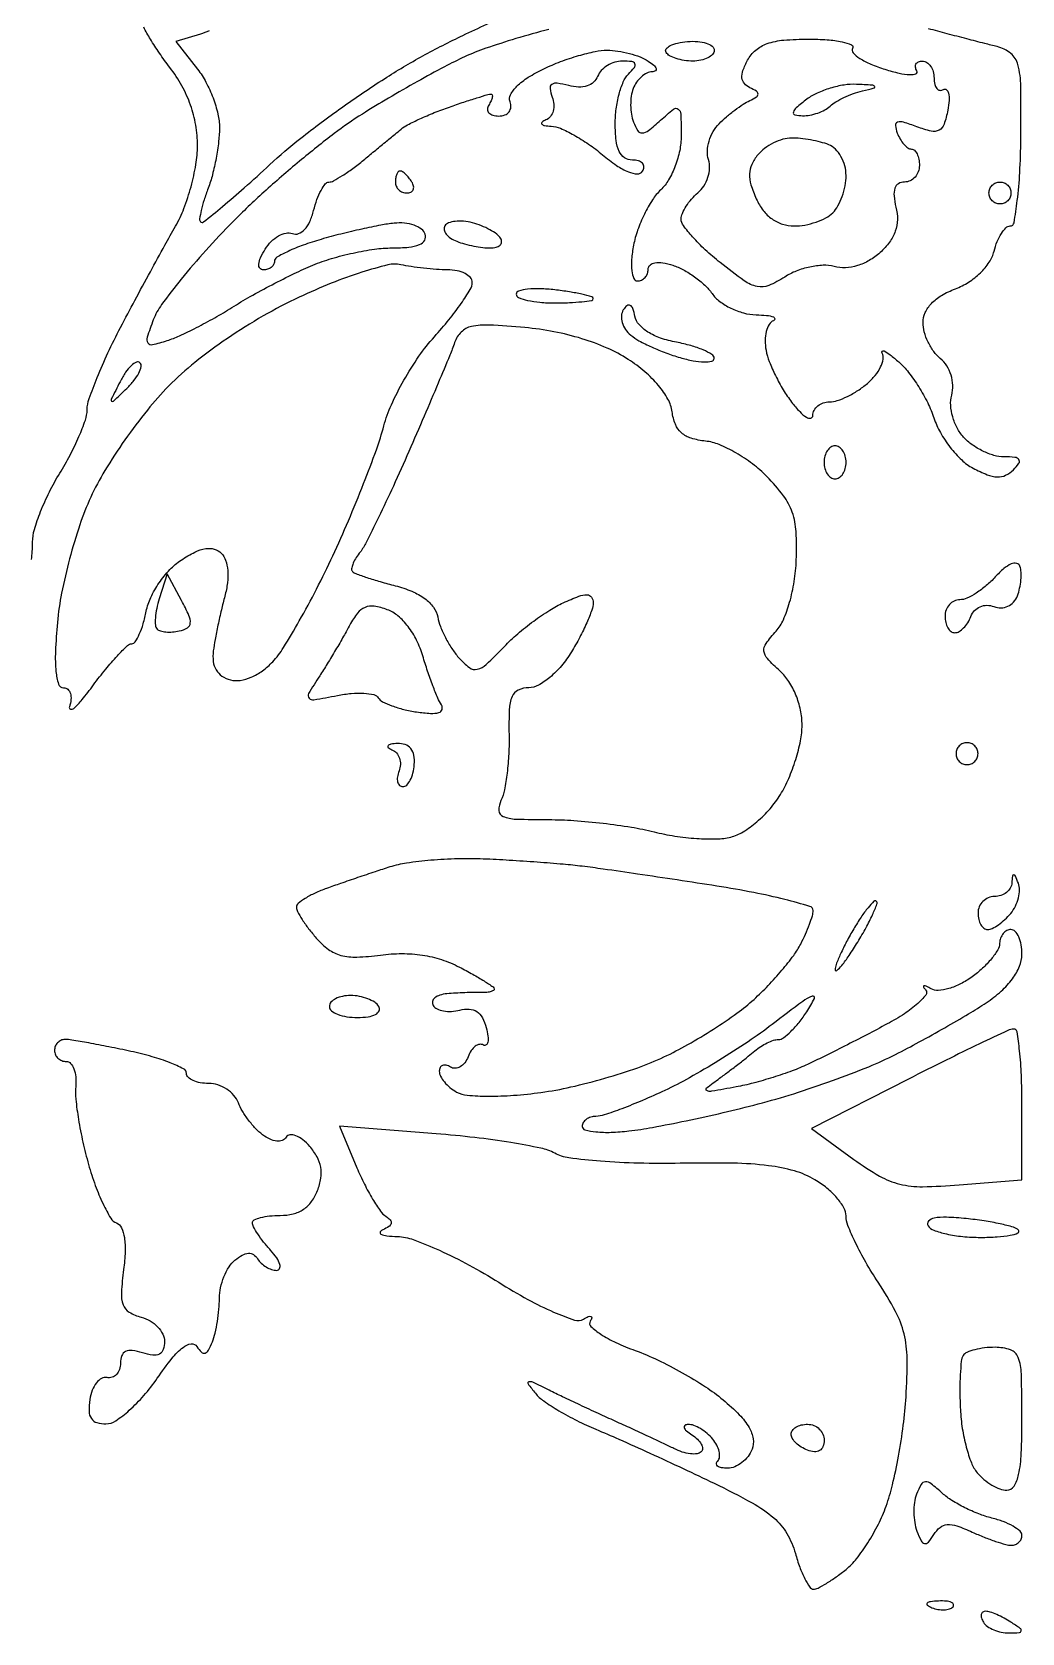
# Model space of a CAD drawing. Extents: x 0 to 102, y 0 to 135.
# Drawn here: x 93.9 to 101.52, y 98.31 to 110.63 of the extents above; entities that cross this region are included whole.
import ezdxf

# ---------------------------------------------------------------- set-up
doc = ezdxf.new("R2010")
doc.units = 0
doc.header["$MEASUREMENT"] = 0

msp = doc.modelspace()

# ---------------------------------------------------------------- linework, layer by layer
for points in [[(95.263904, 110.635533, -0.031389), (95.197495, 110.610678), (95.008489, 110.553169), (95.176345, 110.339776, -0.04545), (95.240622, 110.240736, -0.032015), (95.294892, 110.119482, -0.032457), (95.332092, 109.995698, -0.056822), (95.3442, 109.889498, -0.02911), (95.337949, 109.782226, -0.017062), (95.318653, 109.655007, -0.01703), (95.29057, 109.528651, -0.027647), (95.257233, 109.423874, 0.014278), (95.226014, 109.334127, 0.021221), (95.204324, 109.253815, 0.017287), (95.191959, 109.188384, 0.238789), (95.19924, 109.16616, 0.382784), (95.222142, 109.164917, 0.003418), (95.367207, 109.283127, 0.009275), (95.535736, 109.427728, 0.005593), (95.730357, 109.60503, -0.021442), (95.971254, 109.810907, -0.011606), (96.283805, 110.044144, -0.011542), (96.613585, 110.267245, -0.017844), (96.9093, 110.442912, -0.014124), (97.218323, 110.600701, -0.008763), (97.58925, 110.769168, -0.008788)], [(93.898007, 106.567315, 0.022406), (93.904276, 106.628775, 0.013643), (93.906433, 106.70175, -0.071419), (93.920418, 106.797602, -0.022185), (93.967965, 106.93559, -0.021679), (94.035485, 107.08697, -0.02229), (94.115293, 107.2305, 0.017423), (94.19527, 107.371094, 0.018698), (94.26327, 107.513693, 0.018594), (94.312281, 107.639908, 0.07908), (94.32636, 107.719363, -0.079759), (94.341692, 107.805214, -0.01228), (94.402981, 107.967813, -0.013444), (94.485862, 108.157511, -0.011314), (94.583492, 108.353863, -0.001869), (94.693271, 108.560778, -0.001507), (94.812726, 108.782306, -0.001523), (94.924264, 108.986183, -0.003915), (95.006492, 109.13268, 0.038699), (95.071062, 109.269145, 0.024705), (95.125501, 109.436107, 0.024793), (95.162845, 109.606127, 0.041683), (95.175, 109.751675, 0.041946), (95.161646, 109.910574, 0.042633), (95.121964, 110.064123, 0.041682), (95.055767, 110.211789, 0.036731), (94.9635, 110.35318, -0.011701), (94.8823, 110.464969, -0.015076), (94.813301, 110.571522, -0.012865), (94.761208, 110.662764, -0.114579)], [(97.879138, 110.646444, 0.009726), (97.625011, 110.575544, 0.009854), (97.393858, 110.501184, 0.025445), (97.231263, 110.435898, 0.013773), (97.075436, 110.358645, 0.005575), (96.867195, 110.245169, 0.005512), (96.645723, 110.118034, 0.006975), (96.444, 109.99544, 0.022976), (96.228191, 109.845895, 0.010467), (95.959752, 109.631971, 0.01034), (95.685752, 109.394322, 0.013996), (95.448895, 109.167781, 0.011474), (95.239931, 108.946472, 0.013007), (95.050154, 108.724677, 0.012267), (94.899048, 108.528854, 0.067442), (94.835461, 108.411905, 0.011819), (94.787895, 108.277303, 0.230424), (94.793747, 108.234821, 0.312405), (94.828673, 108.221058, 0.019212), (94.942266, 108.252332, 0.030642), (95.036264, 108.28861, 0.010673), (95.166929, 108.351881, 0.010554), (95.308171, 108.427835, 0.012108), (95.439659, 108.506424, -0.012577), (95.580157, 108.59022, -0.007734), (95.749486, 108.682102, -0.007753), (95.919898, 108.76785, -0.013727), (96.063341, 108.832465, -0.02712), (96.205964, 108.883165, -0.018387), (96.373041, 108.925927, -0.01856), (96.53796, 108.95537, -0.034903), (96.672882, 108.9648, 0.022609), (96.802125, 108.970647, 0.075718), (96.884238, 108.990878, 0.161002), (96.923624, 109.024867, 0.223763), (96.928174, 109.07055, 0.152911), (96.898924, 109.109473, 0.070923), (96.842283, 109.139051, 0.060365), (96.768593, 109.155457, 0.050605), (96.688474, 109.155245, 0.021215), (96.586497, 109.140229, 0.007255), (96.440071, 109.11007, 0.007196), (96.279232, 109.072066, 0.008249), (96.12675, 109.031025, 0.015921), (95.988971, 108.986699, 0.024245), (95.872818, 108.93874, 0.021168), (95.785126, 108.89282, 0.267649), (95.7672, 108.861731, -0.12815), (95.760628, 108.836511, -0.100737), (95.742138, 108.815026, -0.089275), (95.714479, 108.80058, -0.075953), (95.681883, 108.7956, -0.234124), (95.65568, 108.808581, -0.188277), (95.646922, 108.83919, -0.086479), (95.660691, 108.889714, -0.029926), (95.696962, 108.956359, -0.056963), (95.743412, 109.014743, -0.066578), (95.799673, 109.057689, -0.077687), (95.856736, 109.079426, -0.144826), (95.905636, 109.075567, 0.182574), (95.953089, 109.075318, 0.118431), (95.999154, 109.106275, 0.081281), (96.039312, 109.167418, 0.043282), (96.068929, 109.253208, -0.025178), (96.094556, 109.337166, -0.036384), (96.126137, 109.408012, -0.040028), (96.158797, 109.458733, -0.2338), (96.186427, 109.4724, 0.125485), (96.221774, 109.481413, 0.015845), (96.290274, 109.521642, 0.017795), (96.369787, 109.57584, 0.013919), (96.452205, 109.640032, 0.000034), (96.536339, 109.709416, 0.000034), (96.621021, 109.779272, 0.000033), (96.695301, 109.840564, 0.000128), (96.74142, 109.878643, -0.053258), (96.792333, 109.912295, -0.011863), (96.886188, 109.958085, -0.01219), (96.997703, 110.005997, -0.011499), (97.113594, 110.049411, -0.003499), (97.225783, 110.087642, -0.004992), (97.325945, 110.119887, -0.002838), (97.41074, 110.145727, -0.072656), (97.434517, 110.1492, -0.346431), (97.443361, 110.142237, -0.110987), (97.443643, 110.124349, -0.058866), (97.434517, 110.097076, -0.028276), (97.4169, 110.0646, 0.135314), (97.407501, 110.03247, 0.190681), (97.417937, 110.004851, 0.141436), (97.448219, 109.986214, 0.067775), (97.493852, 109.98, 0.089767), (97.540071, 109.988365, 0.136693), (97.572835, 110.012244, 0.148219), (97.586916, 110.048018, 0.112243), (97.580876, 110.090006, -0.220145), (97.584524, 110.144392, -0.07409), (97.633732, 110.209357, -0.053333), (97.720845, 110.278099, -0.029141), (97.840202, 110.343806, -0.021428), (97.969404, 110.398756, -0.018934), (98.108236, 110.44498, -0.019352), (98.236562, 110.477044, -0.053314), (98.32922, 110.486305, -0.036513), (98.410292, 110.479813, -0.026539), (98.498905, 110.461299, -0.027001), (98.581536, 110.434555, -0.051728), (98.6436, 110.403, -0.032534), (98.686378, 110.371231, -0.130526), (98.704818, 110.344701, -0.34781), (98.699057, 110.327413, -0.142532), (98.673801, 110.319695, 0.113081), (98.633203, 110.309821, 0.064793), (98.591203, 110.281504, 0.059584), (98.554232, 110.24012, 0.061005), (98.528406, 110.1915, 0.056927), (98.513401, 110.133383, 0.036113), (98.508731, 110.063527, 0.035994), (98.514177, 109.993312, 0.054316), (98.529808, 109.934048, 0.050245), (98.563476, 109.867242, 0.273069), (98.598172, 109.849598, 0.154032), (98.645358, 109.867811, 0.015386), (98.738653, 109.94716, -0.015074), (98.839399, 110.032955, -0.343184), (98.87504, 110.033457, -0.226603), (98.894677, 109.995556, -0.008088), (98.8974, 109.827208, -0.051009), (98.885896, 109.714734, -0.039491), (98.85151, 109.596403, -0.040529), (98.800842, 109.489544, -0.070121), (98.740381, 109.412246, 0.057456), (98.676402, 109.334571, 0.029424), (98.614103, 109.224591, 0.028795), (98.56255, 109.102312, 0.038322), (98.530996, 108.98595, 0.025512), (98.515986, 108.877225, 0.04886), (98.516995, 108.789223, 0.071783), (98.532205, 108.730253, 0.302514), (98.561115, 108.711, 0.108677), (98.592584, 108.717922, 0.099727), (98.61937, 108.737526, 0.095411), (98.637332, 108.766826, 0.090169), (98.6436, 108.801301, -0.215595), (98.658078, 108.833317, -0.142009), (98.695248, 108.850783, -0.081488), (98.755341, 108.850455, -0.034496), (98.83395, 108.831464, -0.048293), (98.914916, 108.796992, -0.031562), (99.000858, 108.742855, -0.031684), (99.078682, 108.678809, -0.051438), (99.134847, 108.614263, 0.079291), (99.193828, 108.553625, 0.04762), (99.279853, 108.501375, 0.046305), (99.377896, 108.464682, 0.059136), (99.473247, 108.450521, -0.016324), (99.555194, 108.445438, -0.057608), (99.606716, 108.434473, -0.313337), (99.617307, 108.420211, -0.312294), (99.607646, 108.40527, 0.162664), (99.574538, 108.376585, 0.07209), (99.552265, 108.322465, 0.060308), (99.543435, 108.252766, 0.048645), (99.55035, 108.177546, 0.046082), (99.575576, 108.090145, 0.021577), (99.623229, 107.982345, 0.021166), (99.683314, 107.872804, 0.02779), (99.747673, 107.778648, 0.023336), (99.809842, 107.70511, 0.063719), (99.862048, 107.661577, 0.191534), (99.894484, 107.655363, 0.354813), (99.910719, 107.67465, -0.117623), (99.921104, 107.71499, -0.098683), (99.94904, 107.749336, -0.09092), (99.990293, 107.772404, -0.082317), (100.038533, 107.7804, 0.081509), (100.098437, 107.790231, 0.031912), (100.176187, 107.82211, 0.030544), (100.257553, 107.86805, 0.033273), (100.330299, 107.922391, 0.044662), (100.389882, 107.983417, 0.057787), (100.431994, 108.049303, 0.070158), (100.451638, 108.10996, 0.176313), (100.443624, 108.155041, -0.325104), (100.445181, 108.170009, -0.343735), (100.459579, 108.172574, -0.046059), (100.505241, 108.142793, -0.012445), (100.571673, 108.08742, -0.047342), (100.64737, 108.007206, -0.025323), (100.725636, 107.895508, -0.02498), (100.794601, 107.772389, -0.035485), (100.842253, 107.656368, 0.049264), (100.892213, 107.543656, 0.036771), (100.967805, 107.430556, 0.037579), (101.05588, 107.333673, 0.066715), (101.143248, 107.270687, 0.027117), (101.252134, 107.219801, 0.085416), (101.330664, 107.202854, 0.120952), (101.39436, 107.215674, 0.086729), (101.454029, 107.257589, 0.041663), (101.49623, 107.307476, 0.323531), (101.496029, 107.33625, 0.215183), (101.465336, 107.353585, 0.02256), (101.380832, 107.3574, -0.071677), (101.304608, 107.368383, -0.041957), (101.218458, 107.401806, -0.041019), (101.136116, 107.450711, -0.054378), (101.071017, 107.50857, -0.062816), (101.021236, 107.579782, -0.051987), (100.986818, 107.665765, -0.053491), (100.971675, 107.753993, -0.07989), (100.979187, 107.83173, 0.073483), (100.987536, 107.907968, 0.066105), (100.974115, 107.986322, 0.066709), (100.940911, 108.057797, 0.077647), (100.891382, 108.113919, -0.063389), (100.840555, 108.168317, -0.044279), (100.797605, 108.240565, -0.044533), (100.768334, 108.318601, -0.067564), (100.7586, 108.390308, -0.107814), (100.775308, 108.466891, -0.083597), (100.823367, 108.537684, -0.068817), (100.901683, 108.599752, -0.042984), (101.007411, 108.650413, 0.051733), (101.109506, 108.701543, 0.050656), (101.199719, 108.772853, 0.053989), (101.268105, 108.85524, 0.08496), (101.305123, 108.939164, -0.034072), (101.329348, 109.013757, -0.046132), (101.3617, 109.076767, -0.054451), (101.396831, 109.120628, -0.199244), (101.429056, 109.134, 0.365616), (101.459125, 109.15938, 0.01154), (101.484145, 109.329959, 0.017413), (101.503091, 109.545329, 0.010554), (101.511229, 109.801093, 0.005733), (101.510918, 110.20929, 0.059605), (101.488982, 110.375398, 0.16026), (101.433575, 110.462186, 0.111989), (101.328835, 110.514307, -0.00298), (101.233099, 110.538209, -0.00104), (101.095571, 110.573721, -0.001032), (100.944355, 110.613436, -0.001205), (100.8009, 110.6518, 0.031897)]]:
    msp.add_lwpolyline(points, format="xyb")
for points in [[(98.945799, 110.553305, -0.038713), (99.024469, 110.553713, -0.060468), (99.090863, 110.540738, -0.082842), (99.135861, 110.517364, -0.235833), (99.1512, 110.486652, -0.188167), (99.138739, 110.454712, -0.089151), (99.102964, 110.427573, -0.068969), (99.049833, 110.409169, -0.04897), (98.986993, 110.403, -0.037299), (98.921117, 110.407921, -0.041187), (98.858921, 110.422579, -0.045207), (98.808785, 110.444021, -0.131433), (98.781592, 110.469653, -0.307643), (98.782749, 110.496334, -0.115355), (98.812835, 110.52172, -0.06477), (98.869927, 110.542031, -0.032479)], [(99.878269, 110.5722, -0.017614), (100.022029, 110.567134, -0.034343), (100.135604, 110.551232, -0.049059), (100.208159, 110.528325, -0.45878), (100.21687, 110.500819, 0.338568), (100.220227, 110.46714, 0.060962), (100.271795, 110.423987, 0.044209), (100.356603, 110.379117, 0.02513), (100.465799, 110.3395, 0.018228), (100.575165, 110.310251, 0.042805), (100.658834, 110.298518, 0.09946), (100.703999, 110.30509, 0.477394), (100.711429, 110.326281, -0.093859), (100.700196, 110.355553, -0.172147), (100.70426, 110.380464, -0.173505), (100.723069, 110.397112, -0.095526), (100.753607, 110.403, -0.145596), (100.787773, 110.392836, -0.099271), (100.816882, 110.364256, -0.083321), (100.836501, 110.321526, -0.06614), (100.8432, 110.271107, 0.054979), (100.84842, 110.223773, 0.118885), (100.864461, 110.191098, 0.189398), (100.88817, 110.17804, 0.172335), (100.915579, 110.183947, -0.322004), (100.939252, 110.1823, -0.169202), (100.95527, 110.155764, -0.070561), (100.958987, 110.100311, -0.028742), (100.949058, 110.025187, -0.035255), (100.920373, 109.917081, -0.188893), (100.881679, 109.871442, -0.183442), (100.821532, 109.863497, -0.032962), (100.711528, 109.897214, 0.015727), (100.608181, 109.932829, 0.152684), (100.562415, 109.93271, 0.357798), (100.546089, 109.907679, 0.064375), (100.560201, 109.849466, 0.04054), (100.582837, 109.802298, 0.048648), (100.611658, 109.76241, 0.055876), (100.642019, 109.734896, 0.157434), (100.668951, 109.7262, -0.196121), (100.692424, 109.716625, -0.086513), (100.712349, 109.688923, -0.066412), (100.725877, 109.647871, -0.046456), (100.7304, 109.5993, -0.088951), (100.721712, 109.550849, -0.09499), (100.696792, 109.509677, -0.099916), (100.659636, 109.482132, -0.110133), (100.615988, 109.4724, 0.139492), (100.569611, 109.459205, 0.174209), (100.54194, 109.424381, 0.107123), (100.535169, 109.364752, 0.0364), (100.55028, 109.278349, -0.066236), (100.561192, 109.18273, -0.079904), (100.545193, 109.093863, -0.074781), (100.500828, 109.010057, -0.04981), (100.427774, 108.929354, -0.051718), (100.344304, 108.868211, -0.058797), (100.25348, 108.828583, -0.062687), (100.161313, 108.812881, -0.074969), (100.073815, 108.822201, 0.07487), (99.989552, 108.831193, 0.041824), (99.887021, 108.818128, 0.040605), (99.783224, 108.786983, 0.051888), (99.694547, 108.741227, -0.04532), (99.571492, 108.675676, -0.155846), (99.482472, 108.667671, -0.100581), (99.383044, 108.712075, -0.01324), (99.197716, 108.852081, -0.017988), (99.082713, 108.950816, -0.023642), (98.985621, 109.049333, -0.022244), (98.914229, 109.136478, -0.161855), (98.897402, 109.187091, -0.101228), (98.90643, 109.23123, -0.040893), (98.935239, 109.285864, -0.038315), (98.976923, 109.341433, -0.039494), (99.02621, 109.389385, 0.078297), (99.071939, 109.441334, 0.063997), (99.103352, 109.508461, 0.065226), (99.11633, 109.579937, 0.089406), (99.107938, 109.64463, -0.089892), (99.099411, 109.710871, -0.058617), (99.112364, 109.787072, -0.056673), (99.143568, 109.861148, -0.068476), (99.189118, 109.921232, -0.019148), (99.246083, 109.973993, -0.015332), (99.31121, 110.026461, -0.015601), (99.374526, 110.071309, -0.03752), (99.424639, 110.099346, 0.029705), (99.476105, 110.127094, 0.253968), (99.488662, 110.149052, 0.263267), (99.476904, 110.17095, 0.031473), (99.426826, 110.198325, -0.103429), (99.383619, 110.230727, -0.160225), (99.36547, 110.27324, -0.109783), (99.37315, 110.33065, -0.034948), (99.408652, 110.409825, -0.094924), (99.471501, 110.487437, -0.092246), (99.559181, 110.537274, -0.062505), (99.686892, 110.564234, -0.020803)], [(98.446365, 110.403, 0.073586), (98.386998, 110.394215, 0.06422), (98.329666, 110.368469, 0.066865), (98.282953, 110.330394, 0.097049), (98.254781, 110.285449, -0.120481), (98.223664, 110.240566, -0.104548), (98.173768, 110.212233, -0.08616), (98.108084, 110.203231, -0.055076), (98.031667, 110.214448, 0.026558), (97.943304, 110.232606, 0.192605), (97.901915, 110.222872, 0.28569), (97.888233, 110.190756, 0.053192), (97.905478, 110.125964, -0.073529), (97.917685, 110.071278, -0.086497), (97.912406, 110.018528, -0.098381), (97.890835, 109.975899, -0.130702), (97.856297, 109.949845, 0.062396), (97.826812, 109.933313, 0.434389), (97.825111, 109.918661, 0.182006), (97.846096, 109.907013, 0.024878), (97.896859, 109.902079, -0.090507), (97.968066, 109.885581, -0.025039), (98.071433, 109.834592, -0.024422), (98.18475, 109.763995, -0.023382), (98.292367, 109.681716, 0.024639), (98.399734, 109.600055, 0.052467), (98.491367, 109.550455, 0.081918), (98.560459, 109.534435, 0.277182), (98.59995, 109.554816, 0.134356), (98.60966, 109.587779, 0.190541), (98.599087, 109.616107, 0.1421), (98.568237, 109.635221, 0.068203), (98.521693, 109.6416, -0.147577), (98.462505, 109.659458, -0.136684), (98.420942, 109.707519, -0.082749), (98.396954, 109.792141, -0.027784), (98.3898, 109.92078, -0.03271), (98.397287, 110.035105, -0.032464), (98.419621, 110.147772, -0.034257), (98.45225, 110.243315, -0.097261), (98.49132, 110.30148, 0.029275), (98.537593, 110.353513, 0.278158), (98.541174, 110.38185, 0.267019), (98.517663, 110.399067, 0.027558)], [(100.24602, 110.223986, 0.050612), (100.151125, 110.218682, 0.033746), (100.044891, 110.194431, 0.033931), (99.943957, 110.156469, 0.055051), (99.86532, 110.109591, 0.012202), (99.781942, 110.043267, 0.156088), (99.760839, 110.00996, 0.425564), (99.773242, 109.989713, 0.04903), (99.83223, 109.982691, 0.051061), (99.888332, 109.987274, 0.037955), (99.948449, 110.003229, 0.038754), (100.003435, 110.027309, 0.067545), (100.04373, 110.056388, -0.05674), (100.086372, 110.08858, -0.02366), (100.150194, 110.122293, -0.023041), (100.222626, 110.152286, -0.027624), (100.2933, 110.173475, 0.007264), (100.383013, 110.196437, 0.565302), (100.386316, 110.208072, 0.191954), (100.365861, 110.21768, 0.003635)], [(99.74684, 109.8108, 0.071264), (99.680811, 109.801341, 0.044602), (99.607997, 109.772787, 0.043921), (99.539813, 109.730922, 0.059981), (99.487521, 109.681395, 0.064112), (99.440836, 109.6077, 0.100504), (99.423335, 109.535016, 0.083206), (99.434248, 109.451587, 0.032867), (99.475348, 109.342995, 0.056165), (99.528804, 109.253764, 0.074391), (99.59667, 109.187912, 0.079502), (99.676978, 109.147807, 0.07627), (99.766966, 109.134, 0.045169), (99.849609, 109.141481, 0.036986), (99.935491, 109.163821, 0.038373), (100.011879, 109.196582, 0.076034), (100.06488, 109.23552, 0.072804), (100.103804, 109.287794, 0.038708), (100.136579, 109.361718, 0.037525), (100.158925, 109.444086, 0.047513), (100.1664, 109.522569, 0.0665), (100.156412, 109.597334, 0.062235), (100.127091, 109.668683, 0.06655), (100.083761, 109.726021, 0.106487), (100.032581, 109.759449, 0.029948), (99.970361, 109.779142, 0.017211), (99.893444, 109.795716, 0.017153), (99.81474, 109.807089, 0.027309)], [(96.735107, 109.557, 0.210953), (96.720841, 109.550701, 0.081139), (96.708759, 109.532149, 0.061769), (96.700536, 109.504789, 0.042167), (96.6978, 109.4724, 0.105053), (96.704658, 109.44012, 0.099167), (96.724118, 109.412651, 0.09642), (96.753193, 109.39424, 0.093332), (96.787393, 109.3878, 0.108972), (96.817421, 109.394423, 0.182303), (96.835309, 109.412651, 0.161196), (96.837941, 109.440074, 0.082592), (96.8247, 109.4724, 0.029505), (96.801943, 109.504783, 0.035638), (96.776814, 109.532149, 0.038439), (96.752935, 109.551455, 0.151918)], [(101.3508, 109.4724, -0.099038), (101.383087, 109.465941, -0.097945), (101.410549, 109.447549, -0.097945), (101.428941, 109.420087, -0.099038), (101.4354, 109.3878, -0.099038), (101.428941, 109.355513, -0.097945), (101.410549, 109.328051, -0.097945), (101.383087, 109.309659, -0.099038), (101.3508, 109.3032, -0.099038), (101.318513, 109.309659, -0.097945), (101.291051, 109.328051, -0.097945), (101.272659, 109.355513, -0.099038), (101.2662, 109.3878, -0.099038), (101.272659, 109.420087, -0.097945), (101.291051, 109.447549, -0.097945), (101.318513, 109.465941, -0.099038)], [(97.291403, 109.158146, 0.040566), (97.22309, 109.170203, 0.05068), (97.158726, 109.169709, 0.059407), (97.107238, 109.157783, 0.169324), (97.07907, 109.134923, 0.189456), (97.073667, 109.10508, 0.115496), (97.088646, 109.072014, 0.083859), (97.122558, 109.040539, 0.053655), (97.170505, 109.015965, 0.025687), (97.230661, 108.99636, 0.017036), (97.301383, 108.97983, 0.017165), (97.371352, 108.968451, 0.031734), (97.428812, 108.9648, 0.060454), (97.473352, 108.970205, 0.129167), (97.50357, 108.986652, 0.191489), (97.514937, 109.010983, 0.154264), (97.507811, 109.039188, 0.096484), (97.478548, 109.070857, 0.032479), (97.425277, 109.104817, 0.030904), (97.360017, 109.135606, 0.030823)], [(96.7401, 108.83564, 0.116279), (96.640129, 108.834429, 0.016382), (96.440446, 108.777788, 0.017955), (96.204824, 108.693096, 0.014401), (95.957603, 108.585715, 0.021088), (95.680646, 108.441268, 0.018737), (95.405404, 108.26856, 0.019322), (95.155163, 108.083608, 0.029359), (94.954395, 107.902548, 0.025323), (94.789706, 107.717644, 0.01627), (94.617093, 107.487954, 0.016353), (94.462429, 107.251486, 0.029305), (94.35367, 107.04656, 0.026424), (94.269563, 106.833825, 0.015873), (94.191394, 106.573697, 0.015876), (94.129925, 106.309297, 0.026568), (94.097278, 106.083441, 0.011647), (94.08218, 105.858897, 0.034834), (94.086148, 105.705124, 0.055222), (94.10616, 105.609248, 0.324383), (94.145395, 105.5808, -0.182699), (94.177057, 105.568831, -0.140696), (94.197102, 105.537449, -0.097564), (94.201629, 105.489606, -0.055984), (94.189391, 105.43275, 0.42914), (94.19853, 105.415485, 0.25881), (94.223341, 105.421382, 0.037336), (94.287226, 105.489094, 0.011002), (94.374758, 105.60195, -0.011477), (94.469214, 105.723497, -0.016617), (94.558548, 105.826008, -0.012262), (94.636158, 105.905316, -0.195355), (94.670337, 105.9192, 0.259681), (94.696804, 105.93394, 0.034579), (94.727759, 105.992626, 0.032864), (94.757292, 106.073393, 0.021867), (94.780842, 106.169161, -0.061073), (94.815962, 106.275357, -0.039529), (94.8804, 106.387794, -0.039398), (94.962149, 106.489265, -0.058524), (95.049561, 106.562437, -0.027697), (95.156115, 106.624107, -0.075615), (95.238592, 106.651287, -0.114015), (95.30442, 106.647355, -0.125324), (95.35927, 106.61477, -0.117524), (95.392135, 106.561337, -0.059568), (95.407794, 106.483468, -0.05017), (95.405827, 106.388876, -0.035905), (95.385533, 106.284944, 0.008263), (95.358996, 106.180182, 0.005992), (95.332784, 106.062734, 0.006055), (95.310579, 105.950593, 0.013147), (95.296845, 105.863881, 0.063935), (95.296595, 105.782734, 0.103337), (95.318924, 105.717661, 0.111523), (95.363844, 105.670268, 0.083763), (95.429573, 105.640685, 0.103265), (95.504205, 105.636952, 0.062967), (95.589301, 105.661568, 0.056126), (95.675603, 105.710924, 0.048036), (95.753839, 105.780604, 0.047748), (95.836747, 105.88927, 0.010063), (95.958857, 106.094746, 0.010457), (96.091206, 106.339821, 0.009744), (96.216462, 106.596, 0.008082), (96.336589, 106.865641, 0.007079), (96.453542, 107.151142, 0.007133), (96.551845, 107.412016, 0.021035), (96.60921, 107.594845, -0.041014), (96.667538, 107.757685, -0.022382), (96.763849, 107.946959, -0.022164), (96.879655, 108.131767, -0.032666), (96.998452, 108.281898, 0.013615), (97.110105, 108.412461, 0.017864), (97.204358, 108.537864, 0.015504), (97.2748, 108.6459, 0.137556), (97.29, 108.700104, 0.189921), (97.275594, 108.736662, 0.087779), (97.234085, 108.767887, 0.067909), (97.172497, 108.789274, 0.048174), (97.09965, 108.796755, -0.015554), (97.014467, 108.799923, -0.009863), (96.915513, 108.808654, -0.009905), (96.818596, 108.821083, -0.018014)], [(97.9245, 108.642457, 0.021273), (97.810986, 108.650835, 0.035585), (97.715379, 108.647009, 0.041434), (97.646597, 108.633498, 0.335283), (97.6284, 108.609412, 0.307262), (97.64621, 108.583166, 0.038489), (97.715379, 108.561661, 0.034612), (97.811014, 108.546689, 0.021529), (97.9245, 108.5418, 0.010473), (98.038027, 108.544178, 0.017314), (98.133621, 108.551507, 0.011422), (98.209387, 108.561719, 0.368991), (98.2206, 108.574844, 0.337893), (98.2096, 108.589263, 0.010728), (98.133621, 108.608336, 0.016747), (98.038014, 108.626823, 0.010324)], [(98.541535, 108.43882, 0.033642), (98.525563, 108.498147, 0.186591), (98.504696, 108.522962, 0.312311), (98.480262, 108.520442, 0.075342), (98.452197, 108.487936, 0.126329), (98.438034, 108.443796, 0.086763), (98.444039, 108.391309, 0.077496), (98.468964, 108.338599, 0.070537), (98.509432, 108.294032, 0.048794), (98.572539, 108.2513, 0.01763), (98.669569, 108.20293, 0.01729), (98.780256, 108.157094, 0.019687), (98.889201, 108.121152, 0.02315), (98.989675, 108.097307, 0.04111), (99.074238, 108.088434, 0.055358), (99.133508, 108.093678, 0.357103), (99.1512, 108.11529, 0.263497), (99.134135, 108.145424, 0.034362), (99.065886, 108.180224, 0.032713), (98.972046, 108.213148, 0.02165), (98.86077, 108.239055, -0.036652), (98.739011, 108.271278, -0.056851), (98.641032, 108.318073, -0.070834), (98.573196, 108.375278, -0.134058)], [(97.694004, 108.351795, 0.009784), (97.419575, 108.371274, 0.065642), (97.283645, 108.360403, 0.143583), (97.205181, 108.317933, 0.114596), (97.153755, 108.236138, -0.014499), (97.116906, 108.138849, -0.001699), (97.027712, 107.924584, -0.002036), (96.919726, 107.670539, -0.001665), (96.802226, 107.3997, -0.004358), (96.682519, 107.132629, -0.005653), (96.567901, 106.890045, -0.004316), (96.468011, 106.689105, -0.049932), (96.420607, 106.615106, 0.031843), (96.390355, 106.571438, 0.046759), (96.370105, 106.529384, 0.057367), (96.361572, 106.494618, 0.234115), (96.368494, 106.474659, 0.107898), (96.394117, 106.458523, 0.006789), (96.478887, 106.429157, 0.009749), (96.581879, 106.397253, 0.007074), (96.697671, 106.36561, -0.035795), (96.825883, 106.322527, -0.059923), (96.924705, 106.266542, -0.074957), (96.991312, 106.200019, -0.114302), (97.023655, 106.125356, 0.047958), (97.044524, 106.051953, 0.025958), (97.083254, 105.96632, 0.025619), (97.132139, 105.88248, 0.036586), (97.184401, 105.814052, 0.045199), (97.267857, 105.735509, 0.228832), (97.328586, 105.722259, 0.131475), (97.397859, 105.759793, 0.01212), (97.537599, 105.898652, -0.024492), (97.639594, 105.99511, -0.017524), (97.762356, 106.093067, -0.017756), (97.886199, 106.178327, -0.035873), (97.990332, 106.234636, -0.014361), (98.109584, 106.284392, -0.091896), (98.173678, 106.296273, -0.249663), (98.206962, 106.278549, -0.149906), (98.220284, 106.234636, -0.087054), (98.210141, 106.177841, -0.016721), (98.170816, 106.080465, -0.01735), (98.116527, 105.968637, -0.01522), (98.052327, 105.85575, -0.037949), (97.975745, 105.749243, -0.043293), (97.88696, 105.660528, -0.048265), (97.798662, 105.599857, -0.127069), (97.724886, 105.5808, 0.110806), (97.644241, 105.562706, 0.184397), (97.596644, 105.513095, 0.090312), (97.574623, 105.414544, 0.015347), (97.57288, 105.22125, -0.018071), (97.570733, 105.072737, -0.017735), (97.557885, 104.923828, -0.017931), (97.537325, 104.794275, -0.061892), (97.510887, 104.71365, 0.118586), (97.494768, 104.635906, 0.297273), (97.526446, 104.590539, 0.08801), (97.625447, 104.569667, 0.008052), (97.877986, 104.5656, -0.017521), (98.072498, 104.558782, -0.011391), (98.296439, 104.537927, -0.011458), (98.514334, 104.507542, -0.021305), (98.689003, 104.471393, 0.023841), (98.848079, 104.439312, 0.020899), (99.01664, 104.420775, 0.021429), (99.170352, 104.416947, 0.057048), (99.27899, 104.431364, 0.07804), (99.373659, 104.471575, 0.037562), (99.480279, 104.549726, 0.036071), (99.581569, 104.649872, 0.042883), (99.661108, 104.75822, 0.035783), (99.724805, 104.881773, 0.025598), (99.778622, 105.027715, 0.025995), (99.815691, 105.172818, 0.049273), (99.827684, 105.292738, 0.051197), (99.815906, 105.408835, 0.046034), (99.780698, 105.524535, 0.047413), (99.726457, 105.628175, 0.064669), (99.658115, 105.70832, -0.0215), (99.56078, 105.804332, -0.164135), (99.534705, 105.862117, -0.182647), (99.55044, 105.920604, -0.02787), (99.62769, 106.016165, 0.08185), (99.684119, 106.103772, 0.032916), (99.732176, 106.238304, 0.030558), (99.767136, 106.397495, 0.02837), (99.783543, 106.563771, 0.024601), (99.781892, 106.782239, 0.070723), (99.752145, 106.930541, 0.076506), (99.683824, 107.058049, 0.03237), (99.557053, 107.205741, 0.037087), (99.447195, 107.302604, 0.031355), (99.318091, 107.388262, 0.032536), (99.189894, 107.451466, 0.072362), (99.084635, 107.478178, -0.048028), (98.974483, 107.500512, -0.107013), (98.90018, 107.542, -0.116182), (98.853377, 107.607974, -0.062784), (98.82761, 107.704725, 0.093497), (98.795521, 107.801125, 0.047631), (98.722854, 107.906667, 0.041906), (98.618385, 108.011865, 0.033102), (98.489572, 108.107557, 0.040205), (98.327067, 108.194734, 0.028546), (98.133057, 108.266641, 0.026901), (97.91848, 108.320079, 0.02497)], [(94.732669, 108.081731, 0.314606), (94.705351, 108.086584, 0.082345), (94.666487, 108.060102, 0.05386), (94.622334, 108.00776, 0.029819), (94.579772, 107.935696, 0.001975), (94.511931, 107.802116, 0.323466), (94.51441, 107.786725, 0.404836), (94.52817, 107.786504, 0.002294), (94.631332, 107.884136, 0.032763), (94.686151, 107.943831, 0.05091), (94.724169, 108.002419, 0.066521), (94.741619, 108.051587, 0.253633)], [(100.0818, 107.442, 0.148195), (100.049537, 107.432223, 0.098894), (100.022051, 107.404723, 0.082425), (100.003519, 107.363614, 0.064853), (99.9972, 107.3151, 0.064853), (100.003519, 107.266586, 0.082425), (100.022051, 107.225477, 0.098894), (100.049537, 107.197977, 0.148195), (100.0818, 107.1882, 0.148195), (100.114063, 107.197977, 0.098894), (100.141549, 107.225477, 0.082425), (100.160081, 107.266586, 0.064853), (100.1664, 107.3151, 0.064853), (100.160081, 107.363614, 0.082425), (100.141549, 107.404723, 0.098894), (100.114063, 107.432223, 0.148195)], [(95.052557, 106.251079), (94.941888, 106.456058), (94.88152, 106.265854, 0.025417), (94.861584, 106.189847, 0.033309), (94.851634, 106.118772, 0.035208), (94.851512, 106.060923, 0.181227), (94.864554, 106.032246, 0.131433), (94.890034, 106.01752, 0.044152), (94.9327, 106.010002, 0.040329), (94.983547, 106.00972, 0.036413), (95.035591, 106.017472, 0.076488), (95.097518, 106.041728, 0.247977), (95.120168, 106.077964, 0.126109), (95.1096, 106.136571, 0.016443)], [(101.504667, 106.5151, 0.269206), (101.479368, 106.537428, 0.151949), (101.437391, 106.533028, 0.075983), (101.380029, 106.497248, 0.031475), (101.314374, 106.433291, -0.032268), (101.245136, 106.366056, -0.033517), (101.168657, 106.309209, -0.035578), (101.096194, 106.269523, -0.1079), (101.041588, 106.2576, 0.110746), (100.998179, 106.247866, 0.09999), (100.961225, 106.220323, 0.09481), (100.936438, 106.179152, 0.088446), (100.9278, 106.1307, 0.057609), (100.933411, 106.082164, 0.076852), (100.949992, 106.041077, 0.095748), (100.97453, 106.013542, 0.164455), (101.003349, 106.0038, 0.137581), (101.035789, 106.012899, 0.061486), (101.070849, 106.040658, 0.054215), (101.103026, 106.081277, 0.048842), (101.127046, 106.129274, -0.098292), (101.155463, 106.174362, -0.10257), (101.198568, 106.204364, -0.100928), (101.250647, 106.215054, -0.092181), (101.304584, 106.205096, 0.094634), (101.359463, 106.19524, 0.105721), (101.411815, 106.207039, 0.104172), (101.455335, 106.239435, 0.089456), (101.484967, 106.288332, 0.038406), (101.502183, 106.346102, 0.031562), (101.511789, 106.409761, 0.032648), (101.513069, 106.469652, 0.069576)], [(96.635617, 106.181266, 0.049272), (96.536023, 106.207317, 0.136781), (96.464777, 106.199124, 0.131334), (96.406282, 106.154882, 0.043876), (96.347502, 106.064055, -0.007818), (96.300061, 105.977692, -0.004104), (96.23852, 105.871729, -0.004081), (96.173665, 105.764155, -0.006259), (96.115564, 105.672141, 0.009167), (96.030154, 105.535118, 0.330196), (96.033621, 105.500129, 0.256922), (96.070651, 105.487396, 0.006407), (96.252349, 105.52132, -0.027006), (96.358879, 105.536701, -0.036779), (96.455903, 105.538242, -0.040304), (96.532197, 105.527629, -0.202304), (96.566584, 105.503183, 0.137767), (96.599439, 105.472978, 0.029035), (96.671589, 105.441486, 0.028367), (96.762381, 105.413721, 0.023586), (96.861497, 105.394362, 0.020353), (96.968971, 105.383032, 0.084666), (97.033554, 105.389813, 0.253066), (97.05766, 105.413153, 0.224591), (97.052882, 105.448058, -0.043947), (97.024842, 105.500621, -0.009548), (96.986375, 105.596066, -0.009883), (96.946018, 105.708628, -0.00932), (96.9093, 105.824911, 0.043422), (96.861934, 105.945597, 0.048572), (96.795838, 106.051526, 0.053379), (96.717981, 106.133181, 0.087284)], [(96.713692, 105.151121, 0.025214), (96.66291, 105.146172, 0.177942), (96.641494, 105.134479, 0.435232), (96.643001, 105.119785, 0.065402), (96.671897, 105.103355, -0.117756), (96.706849, 105.078361, -0.098459), (96.729538, 105.038666, -0.090662), (96.736458, 104.990321, -0.08212), (96.726296, 104.940834, 0.05375), (96.713974, 104.894327, 0.096906), (96.715607, 104.855071, 0.145185), (96.730453, 104.829332, 0.192133), (96.755346, 104.8194, 0.199723), (96.785239, 104.831837, 0.075357), (96.812516, 104.869103, 0.059317), (96.8333, 104.923833, 0.042337), (96.843739, 104.9886, 0.063225), (96.84005, 105.060734, 0.125014), (96.816508, 105.112596, 0.142993), (96.773707, 105.142631, 0.093915)], [(101.097, 105.1578, 0.099038), (101.064713, 105.151341, 0.097945), (101.037251, 105.132949, 0.097945), (101.018859, 105.105487, 0.099038), (101.0124, 105.0732, 0.099038), (101.018859, 105.040913, 0.097945), (101.037251, 105.013451, 0.097945), (101.064713, 104.995059, 0.099038), (101.097, 104.9886, 0.099038), (101.129287, 104.995059, 0.097945), (101.156749, 105.013451, 0.097945), (101.175141, 105.040913, 0.099038), (101.1816, 105.0732, 0.099038), (101.175141, 105.105487, 0.097945), (101.156749, 105.132949, 0.097945), (101.129287, 105.151341, 0.099038)], [(97.3746, 104.262447, 0.017164), (97.177843, 104.264096, 0.014802), (96.971428, 104.252618, 0.01505), (96.784785, 104.231013, 0.041154), (96.6555, 104.201068, 0.002568), (96.541435, 104.1639, 0.001594), (96.407913, 104.119159, 0.001599), (96.276415, 104.07416, 0.002889), (96.16905, 104.036339, 0.021879), (96.079936, 103.999894, 0.031245), (96.004741, 103.959357, 0.031961), (95.950049, 103.920246, 0.225219), (95.9364, 103.891481, 0.125125), (95.945006, 103.857632, 0.018432), (95.981311, 103.79634, 0.019833), (96.030748, 103.725801, 0.015876), (96.089289, 103.653807, 0.05555), (96.183116, 103.567208, 0.094258), (96.279191, 103.521222, 0.074142), (96.401308, 103.507681, 0.023944), (96.58312, 103.523255, -0.032501), (96.749135, 103.53462, -0.038631), (96.905748, 103.523034, -0.04023), (97.053134, 103.488293, -0.041359), (97.191632, 103.43062, -0.008473), (97.294181, 103.375367, -0.013113), (97.380602, 103.323873, -0.007376), (97.450206, 103.278436, -0.249413), (97.4592, 103.261527, -0.282721), (97.452086, 103.249952, -0.055174), (97.428136, 103.24098, -0.043887), (97.393973, 103.23545, -0.027479), (97.35345, 103.234727, 0.012837), (97.302188, 103.235314, 0.00552), (97.233808, 103.233586, 0.005458), (97.16099, 103.230145, 0.007182), (97.094657, 103.225327, 0.051937), (97.039436, 103.21467, 0.103113), (97.000488, 103.193397, 0.164673), (96.9838, 103.165492, 0.193906), (96.988991, 103.135342, 0.146343), (97.018638, 103.108992, 0.066215), (97.068707, 103.093299, 0.057308), (97.130086, 103.089796, 0.049616), (97.193834, 103.099863, -0.076621), (97.267007, 103.107414, -0.134662), (97.324384, 103.088539, -0.123718), (97.367278, 103.041475, -0.059349), (97.39736, 102.964904, -0.028584), (97.41042, 102.90002, -0.075742), (97.409961, 102.852824, -0.199467), (97.396702, 102.831424, -0.302752), (97.375575, 102.830697, 0.18717), (97.345759, 102.836231, 0.116152), (97.312805, 102.821602, 0.084701), (97.281514, 102.788196, 0.054383), (97.257162, 102.740852, -0.069662), (97.231461, 102.694415, -0.099962), (97.196422, 102.663252, -0.123645), (97.157813, 102.652082, -0.148363), (97.121398, 102.661731, 0.076982), (97.08882, 102.675501, 0.154481), (97.061227, 102.673835, 0.18614), (97.042948, 102.657315, 0.117495), (97.0362, 102.628997, 0.122149), (97.045634, 102.590955, 0.051685), (97.075073, 102.546936, 0.046966), (97.117908, 102.504204, 0.045061), (97.168535, 102.469549, 0.107546), (97.250847, 102.444453, 0.019172), (97.4125, 102.437445, 0.019664), (97.608158, 102.444165, 0.015566), (97.818679, 102.466305, 0.022094), (98.04813, 102.508081, 0.014179), (98.310254, 102.575748, 0.014251), (98.563616, 102.656763, 0.025787), (98.764993, 102.739433, 0.018502), (98.948415, 102.834484, 0.013446), (99.14536, 102.953074, 0.013617), (99.326383, 103.07589, 0.028782), (99.458127, 103.182623, 0.017638), (99.566401, 103.288398, 0.015102), (99.672903, 103.407024, 0.015363), (99.763141, 103.520767, 0.041376), (99.817677, 103.608288, 0.014421), (99.854014, 103.684346, 0.01583), (99.884716, 103.760069, 0.015404), (99.906815, 103.826147, 0.073113), (99.9126, 103.865499, 0.333792), (99.887987, 103.898259, 0.008199), (99.695152, 103.950746, 0.014502), (99.456136, 104.004281, 0.00895), (99.17235, 104.054002, 0.001197), (98.867228, 104.1011, 0.001206), (98.562569, 104.146629, 0.001175), (98.296851, 104.185047, 0.004861), (98.136, 104.206323, 0.008603), (97.990161, 104.221632, 0.00345), (97.790198, 104.237759, 0.003413), (97.574432, 104.252183, 0.004306)], [(101.492377, 104.076306, 0.010301), (101.469003, 104.131201, 0.279764), (101.456536, 104.139768, 0.395862), (101.44689, 104.131686, 0.014121), (101.442079, 104.07915, -0.116386), (101.429826, 104.038797, -0.093931), (101.400085, 104.004464, -0.086824), (101.357477, 103.981385, -0.080979), (101.3085, 103.9734, 0.099038), (101.26007, 103.963712, 0.097945), (101.218877, 103.936123, 0.097945), (101.191288, 103.89493, 0.099038), (101.1816, 103.8465, 0.056567), (101.187109, 103.797961, 0.075975), (101.203408, 103.756877, 0.095133), (101.227519, 103.729334, 0.167044), (101.255841, 103.7196, 0.116334), (101.291397, 103.727986, 0.036901), (101.338518, 103.756041, 0.03457), (101.388164, 103.796181, 0.032276), (101.433039, 103.843656, 0.057911), (101.469176, 103.899171, 0.052952), (101.49294, 103.963169, 0.056498), (101.501543, 104.025643, 0.10183)], [(100.399162, 103.938038, 0.418138), (100.380254, 103.937912, 0.021905), (100.335681, 103.887925, 0.02395), (100.282639, 103.816165, 0.013768), (100.225403, 103.725094, 0.011919), (100.170441, 103.626772, 0.014642), (100.124076, 103.532388, 0.013103), (100.08984, 103.451664, 0.095119), (100.082116, 103.410447, 0.639793), (100.095253, 103.404453, 0.044053), (100.133288, 103.443486, 0.023682), (100.189193, 103.519035, 0.010552), (100.255875, 103.623391, 0.011655), (100.320176, 103.734614, 0.018389), (100.369511, 103.833171, 0.012913), (100.404048, 103.91452, 0.298705)], [(101.4354, 103.7196, 0.123139), (101.402925, 103.711479, 0.098018), (101.37487, 103.688536, 0.088458), (101.355537, 103.654248, 0.078117), (101.348141, 103.61385, -0.13044), (101.333259, 103.562968, -0.035981), (101.284693, 103.494346, -0.033763), (101.216299, 103.421708, -0.029696), (101.135881, 103.355527, -0.039639), (101.047925, 103.301603, -0.046456), (100.957009, 103.265511, -0.052606), (100.876309, 103.250831, -0.150313), (100.82129, 103.263341, 0.017183), (100.783381, 103.283444, 0.163988), (100.765464, 103.285752, 0.523518), (100.761782, 103.277266, 0.045166), (100.778675, 103.254838, -0.365362), (100.780046, 103.215955, -0.045486), (100.717426, 103.149576, -0.036651), (100.615563, 103.072084, -0.020957), (100.482575, 102.993237, -0.003246), (100.326758, 102.910771, -0.002463), (100.154848, 102.822286, -0.002489), (99.992706, 102.740849, -0.005805), (99.8703, 102.681892, -0.021088), (99.75177, 102.632464, -0.011835), (99.604074, 102.582, -0.011794), (99.452221, 102.538007, -0.018823), (99.3204, 102.508424, -0.003266), (99.131655, 102.474743, -0.166525), (99.095223, 102.480621, -0.541297), (99.093455, 102.500543, -0.010082), (99.1935, 102.576109, 0.004449), (99.265764, 102.629423, 0.003516), (99.343013, 102.688338, 0.003555), (99.413954, 102.744046, 0.008818), (99.464879, 102.786115, -0.033605), (99.509765, 102.819596, -0.030672), (99.560086, 102.847901, -0.032039), (99.608256, 102.867533, -0.080913), (99.6455, 102.8736, 0.163728), (99.684505, 102.886725, 0.031245), (99.741964, 102.936275, 0.030342), (99.804465, 103.005271, 0.023838), (99.863739, 103.08696, 0.029116), (99.922416, 103.189008, 0.678908), (99.906412, 103.206918, 0.072679), (99.832746, 103.167016, 0.003162), (99.598519, 102.989752, -0.015827), (99.412726, 102.856406, -0.010004), (99.188218, 102.712231, -0.010044), (98.961691, 102.579273, -0.018192), (98.7705, 102.481118, -0.008677), (98.600786, 102.405213, -0.010858), (98.440692, 102.340992, -0.009194), (98.305032, 102.292791, -0.078962), (98.24175, 102.282226, 0.070614), (98.201335, 102.276168, 0.085678), (98.167064, 102.259156, 0.09936), (98.144144, 102.234107, 0.136584), (98.136, 102.20485, 0.344215), (98.157297, 102.17758, 0.037086), (98.241618, 102.163053, 0.033218), (98.357706, 102.159562, 0.019819), (98.49555, 102.170056, 0.016731), (98.676649, 102.197254, 0.005804), (98.935867, 102.248221, 0.005758), (99.220313, 102.311012, 0.006668), (99.4896, 102.377515, 0.013002), (99.763474, 102.4567, 0.009634), (100.061972, 102.557851, 0.009751), (100.340266, 102.664351, 0.021558), (100.5471, 102.758736, 0.006722), (100.729131, 102.854583, 0.005083), (100.926441, 102.964502, 0.005141), (101.109657, 103.071536, 0.011879), (101.244472, 103.156576, 0.035437), (101.360221, 103.24592, 0.051788), (101.446892, 103.341009, 0.061244), (101.501015, 103.437023, 0.097286), (101.519422, 103.52925, 0.042516), (101.513437, 103.602124, 0.06227), (101.494979, 103.663685, 0.08188), (101.467703, 103.7054, 0.210091)], [(96.354407, 103.212, 0.049547), (96.29157, 103.205758, 0.069539), (96.238436, 103.187149, 0.089706), (96.202676, 103.159699, 0.186414), (96.1902, 103.1274, 0.230178), (96.205954, 103.094991, 0.073461), (96.253795, 103.067651, 0.055981), (96.323784, 103.048981, 0.037227), (96.406693, 103.0428, 0.035659), (96.488048, 103.04861, 0.083483), (96.545961, 103.067107, 0.1651), (96.572741, 103.094846, 0.253782), (96.5709, 103.1274, 0.111412), (96.539088, 103.159849, 0.050262), (96.485737, 103.187149, 0.046318), (96.421098, 103.205733, 0.046881)], [(94.155636, 102.8736, 0.104316), (94.124944, 102.867126, 0.099038), (94.098828, 102.848749, 0.096618), (94.081325, 102.821293, 0.094), (94.0752, 102.789, 0.106327), (94.082143, 102.756722, 0.099379), (94.10183, 102.729251, 0.096072), (94.131248, 102.710836, 0.092198), (94.165854, 102.7044, -0.210334), (94.199031, 102.689798, -0.094907), (94.224491, 102.648485, -0.069432), (94.238542, 102.586927, -0.045489), (94.238167, 102.51405, 0.050545), (94.238662, 102.413842, 0.014174), (94.25965, 102.258499, 0.014143), (94.29353, 102.083206, 0.014454), (94.337057, 101.911388, 0.018131), (94.389095, 101.750749, 0.024078), (94.448565, 101.609174, 0.022651), (94.507375, 101.499213, 0.168563), (94.552034, 101.461568, -0.199823), (94.590309, 101.425126, -0.066002), (94.61248, 101.34908, -0.047648), (94.61862, 101.240779, -0.023691), (94.606806, 101.103677, 0.018527), (94.589673, 100.926285, 0.103701), (94.603615, 100.832408, 0.169421), (94.650546, 100.775515, 0.072531), (94.742517, 100.736567, -0.069129), (94.810816, 100.708187, -0.069347), (94.868712, 100.662288, -0.075509), (94.907789, 100.606528, -0.115644), (94.9212, 100.549319, -0.077393), (94.911508, 100.487076, -0.199525), (94.882666, 100.453031, -0.154144), (94.831932, 100.444415, -0.042439), (94.752, 100.4625, 0.042184), (94.673519, 100.480298, 0.144755), (94.622372, 100.47263, 0.197727), (94.593008, 100.440731, 0.088639), (94.5828, 100.383601, -0.079294), (94.574971, 100.334545, -0.108694), (94.552326, 100.296164, -0.126002), (94.518562, 100.274498, -0.130981), (94.479058, 100.27215, 0.180825), (94.437259, 100.265547, 0.098052), (94.39726, 100.231172, 0.075516), (94.365054, 100.174219, 0.053173), (94.346274, 100.10295, 0.044246), (94.340604, 100.013025, 0.141694), (94.358575, 99.956334, 0.175912), (94.400963, 99.925165, 0.07681), (94.471166, 99.915811, 0.143252), (94.546172, 99.939459, 0.034235), (94.650654, 100.020286, 0.032427), (94.762488, 100.133541, 0.027164), (94.866025, 100.266963, -0.015969), (94.978687, 100.419052, -0.057144), (95.063951, 100.504613, -0.134034), (95.126535, 100.531553, -0.297659), (95.171502, 100.510459, 0.056985), (95.20515, 100.467764, 0.27885), (95.233722, 100.4606, 0.197727), (95.260848, 100.482927, 0.031338), (95.290127, 100.546926, 0.034669), (95.310889, 100.614741, 0.016956), (95.328316, 100.703498, 0.016733), (95.340258, 100.797395, 0.023265), (95.3442, 100.88206, -0.05381), (95.353011, 100.963694, -0.042899), (95.379264, 101.048331, -0.044336), (95.41783, 101.123297, -0.078742), (95.463568, 101.175349, -0.043282), (95.520321, 101.214696, -0.115588), (95.567211, 101.228665, -0.160707), (95.605839, 101.218419, -0.110253), (95.637761, 101.185708, 0.066881), (95.665605, 101.151774, 0.052241), (95.703717, 101.123058, 0.053446), (95.74578, 101.103536, 0.08212), (95.785305, 101.097, 0.290828), (95.807426, 101.111056, 0.185944), (95.809659, 101.142446, 0.078497), (95.785404, 101.192233, 0.031399), (95.738012, 101.251711, -0.016815), (95.684403, 101.315108, -0.02089), (95.639129, 101.377658, -0.019706), (95.606002, 101.432256, -0.127166), (95.598, 101.463211, -0.288083), (95.61179, 101.485159, -0.047465), (95.660929, 101.503318, -0.039764), (95.730132, 101.515886, -0.025044), (95.812226, 101.52, 0.059997), (95.911023, 101.531898, 0.086807), (95.991384, 101.567101, 0.089052), (96.053603, 101.626676, 0.066481), (96.098956, 101.71035, 0.052732), (96.124275, 101.80608, 0.082063), (96.123375, 101.891245, 0.082804), (96.095185, 101.971051, 0.054654), (96.039008, 102.050749, 0.043296), (95.984697, 102.102481, 0.07597), (95.931052, 102.133402, 0.116892), (95.886747, 102.139578, 0.234936), (95.857493, 102.121411, -0.162974), (95.82803, 102.09689, -0.119719), (95.785602, 102.091226, -0.086419), (95.733448, 102.106111, -0.048104), (95.676821, 102.140562, -0.042494), (95.622363, 102.189065, -0.027257), (95.567556, 102.253644, -0.027347), (95.520468, 102.323283, -0.045257), (95.489662, 102.38715, 0.091763), (95.455583, 102.443748, 0.067276), (95.399946, 102.49171, 0.065766), (95.332104, 102.524128, 0.078767), (95.262255, 102.5352, -0.043206), (95.196465, 102.540896, -0.062926), (95.140882, 102.557992, -0.082546), (95.103244, 102.583128, -0.207209), (95.0904, 102.61279, 0.283165), (95.06882, 102.647839, 0.022477), (94.964921, 102.694498, 0.025189), (94.826937, 102.741264, 0.016287), (94.663236, 102.78199, 0.003559), (94.493767, 102.817074, 0.004618), (94.337923, 102.846689, 0.0035), (94.207097, 102.869356, 0.041162)], [(101.45655, 102.953918, 0.092551), (101.411824, 102.942404, 0.001739), (101.192307, 102.839057, 0.004185), (100.936961, 102.715124, 0.002781), (100.646099, 102.568913), (99.899098, 102.188191), (100.226016, 101.951373, 0.025873), (100.424657, 101.822594, 0.071451), (100.579075, 101.760777, 0.063216), (100.755278, 101.740985, 0.017085), (101.036466, 101.754654), (101.52, 101.794752), (101.52, 102.376476, 0.010239), (101.515438, 102.599222, 0.017124), (101.501362, 102.786061, 0.011252), (101.481759, 102.933761, 0.388937)], [(97.011966, 102.148012), (96.268632, 102.206127), (96.401898, 101.887178, 0.01645), (96.459586, 101.760951, 0.019264), (96.522715, 101.64542, 0.018545), (96.582842, 101.552782, 0.101454), (96.626054, 101.512056, -0.073143), (96.658583, 101.484679, -0.244765), (96.665137, 101.458473, -0.194), (96.647359, 101.433478, -0.047735), (96.601623, 101.41002, 0.175084), (96.581621, 101.392294, 0.432448), (96.587082, 101.375668, 0.083315), (96.633, 101.362916, 0.018831), (96.714064, 101.357479, -0.081632), (96.836139, 101.33372, -0.017401), (97.036839, 101.25124, -0.017759), (97.265299, 101.137984, -0.016074), (97.493034, 101.005195, 0.014324), (97.717692, 100.873145, 0.023367), (97.916119, 100.775817, 0.021586), (98.076798, 100.71421, 0.22271), (98.145492, 100.722166, -0.029704), (98.182102, 100.741891, -0.19176), (98.202658, 100.74304, -0.40242), (98.208972, 100.730988, -0.067844), (98.197341, 100.704809, 0.358967), (98.202796, 100.664855, 0.042688), (98.27874, 100.605856, 0.035581), (98.395573, 100.541418, 0.020632), (98.543819, 100.480196, -0.024136), (98.715806, 100.407757, -0.016087), (98.905585, 100.309179, -0.016213), (99.083902, 100.2014, -0.030314), (99.219445, 100.101175, -0.024054), (99.344809, 99.985457, -0.061624), (99.419826, 99.88763, -0.091997), (99.451212, 99.80101, -0.133422), (99.443044, 99.720516, -0.072161), (99.411721, 99.66458, -0.063871), (99.364631, 99.61718, -0.066859), (99.309587, 99.585107, -0.098838), (99.254949, 99.5742, -0.040718), (99.208017, 99.578028, -0.117441), (99.178112, 99.590552, -0.252759), (99.169359, 99.608893, -0.185974), (99.178666, 99.629866, 0.171918), (99.19287, 99.659658, 0.082297), (99.190302, 99.702531, 0.066538), (99.172036, 99.75151, 0.050768), (99.140107, 99.799066, 0.044979), (99.097003, 99.84241, 0.040977), (99.04554, 99.878869, 0.043439), (98.993808, 99.903707, 0.093873), (98.950491, 99.911305, 0.137173), (98.925416, 99.903925, 0.353834), (98.919678, 99.88727, 0.13307), (98.93759, 99.861806, 0.032335), (98.97955, 99.831304, -0.048127), (99.023347, 99.797307, -0.078987), (99.051944, 99.760221, -0.114061), (99.06145, 99.726149, -0.21062), (99.051238, 99.699838, -0.172569), (99.020045, 99.685015, -0.055574), (98.968066, 99.685492, -0.047806), (98.90589, 99.699118, -0.03794), (98.842188, 99.72509, 0.004909), (98.762194, 99.764044, 0.001654), (98.64483, 99.819302, 0.001646), (98.514624, 99.879559, 0.001886), (98.3898, 99.936259, -0.002238), (98.260971, 99.994887, -0.00164), (98.118551, 100.061039, -0.001657), (97.984119, 100.124561, -0.003679), (97.8822, 100.174058, 0.004212), (97.755422, 100.23546, 0.165529), (97.724865, 100.238975, 0.544945), (97.719114, 100.223664, 0.012719), (97.775963, 100.151019, 0.067918), (97.839802, 100.092056, 0.018217), (97.956066, 100.016932, 0.018109), (98.09571, 99.94046, 0.01782), (98.241263, 99.873852, -0.006178), (98.417441, 99.79814, -0.002471), (98.656855, 99.690308, -0.002445), (98.91384, 99.57151, -0.003082), (99.150462, 99.458934, -0.013154), (99.44424, 99.307279, -0.052449), (99.610432, 99.191705, -0.080898), (99.710526, 99.072119, -0.06618), (99.77605, 98.91855, 0.019936), (99.809908, 98.81321, 0.029614), (99.848529, 98.724367, 0.02937), (99.886617, 98.659063, 0.251104), (99.915466, 98.6436, 0.119524), (99.950526, 98.652102, 0.017319), (100.015127, 98.688278, 0.018796), (100.089752, 98.737458, 0.015095), (100.166283, 98.795694, 0.056221), (100.246905, 98.877548, 0.025039), (100.334421, 99.001327, 0.024403), (100.41488, 99.14298, 0.030279), (100.474906, 99.282144, 0.029006), (100.523566, 99.445988, 0.012781), (100.56963, 99.66739, 0.0126), (100.606649, 99.90528, 0.016534), (100.627744, 100.1241, 0.017262), (100.636142, 100.418443, 0.058271), (100.612683, 100.609132, 0.063239), (100.546999, 100.780958, 0.022903), (100.413094, 101.005754, -0.015316), (100.318649, 101.158969, -0.01791), (100.238866, 101.310014, -0.017086), (100.1809, 101.441232, -0.095742), (100.1664, 101.516264, 0.13155), (100.14972, 101.578563, 0.04706), (100.096036, 101.6542, 0.042696), (100.018519, 101.729994, 0.038833), (99.926863, 101.794217, 0.063833), (99.768574, 101.862277, 0.039299), (99.569518, 101.902632, 0.026493), (99.296096, 101.921388, 0.008584), (98.890513, 101.920719, -0.010746), (98.570008, 101.921576, -0.013868), (98.276096, 101.936844, -0.012444), (98.034096, 101.96223, -0.092514), (97.9245, 101.99781, 0.073601), (97.817798, 102.036938, 0.010352), (97.586648, 102.079917, 0.011628), (97.308973, 102.119014, 0.009651)], [(101.090458, 101.495274, 0.015125), (100.938983, 101.505807, 0.056154), (100.843686, 101.498836, 0.159626), (100.80129, 101.475576, 0.33862), (100.797785, 101.440441, 0.169368), (100.840611, 101.40569, 0.031811), (100.938992, 101.377132, 0.030807), (101.06358, 101.357368, 0.023937), (101.200693, 101.3508, 0.014856), (101.330318, 101.354652, 0.031457), (101.430012, 101.366907, 0.052775), (101.489224, 101.384619, 0.533415), (101.493367, 101.405633, 0.127736), (101.453756, 101.428911, 0.014573), (101.352394, 101.454584, 0.016847), (101.227763, 101.477937, 0.012968)], [(101.313493, 100.5048, 0.028662), (101.231538, 100.500098, 0.034956), (101.156032, 100.486007, 0.037537), (101.096144, 100.465532, 0.1544), (101.067446, 100.440824, 0.113677), (101.052863, 100.397856, 0.012222), (101.044793, 100.292386, 0.014524), (101.04187, 100.16463, 0.011211), (101.045853, 100.025344, 0.026528), (101.060937, 99.880914, 0.025845), (101.091298, 99.737609, 0.026758), (101.131165, 99.614831, 0.081494), (101.175359, 99.53942, 0.045716), (101.226657, 99.487988, 0.040727), (101.288381, 99.444486, 0.042984), (101.350781, 99.414605, 0.090417), (101.403459, 99.405, 0.261458), (101.458592, 99.435945, 0.084959), (101.494368, 99.525946, 0.042053), (101.514538, 99.68675, 0.010183), (101.52, 99.9549, 0.006461), (101.515527, 100.301048, 0.083543), (101.490907, 100.42733, 0.223776), (101.431487, 100.485094, 0.082929)], [(99.8703, 99.9126, -0.096899), (99.918734, 99.903125, -0.097416), (99.959923, 99.876103, -0.098432), (99.987502, 99.835768, -0.10122), (99.9972, 99.788355, -0.094119), (99.988215, 99.741043, -0.166113), (99.962737, 99.711076, -0.151899), (99.922326, 99.70138, -0.075244), (99.8703, 99.712806, -0.048303), (99.821757, 99.737035, -0.053891), (99.780677, 99.76939, -0.061199), (99.75259, 99.804573, -0.13875), (99.7434, 99.837051, -0.164455), (99.753142, 99.86587, -0.095748), (99.780677, 99.890408, -0.076852), (99.821764, 99.906989, -0.057609)], [(100.908414, 99.380807, 0.016176), (100.820304, 99.455186, 0.17727), (100.777024, 99.469426, 0.262763), (100.744281, 99.449488, 0.035898), (100.709013, 99.374216, 0.057998), (100.69273, 99.310593, 0.036137), (100.687921, 99.233666, 0.035924), (100.694273, 99.156025, 0.053291), (100.7118, 99.090121, 0.02296), (100.744767, 99.014748, 0.232907), (100.771115, 98.994514, 0.279507), (100.799771, 99.004904, 0.031078), (100.841693, 99.064161, -0.083179), (100.890011, 99.119302, -0.156717), (100.944539, 99.140726, -0.10031), (101.018746, 99.130534, -0.022775), (101.137222, 99.08294, 0.012445), (101.227951, 99.044298, 0.013836), (101.317366, 99.011651, 0.013253), (101.394822, 98.988039, 0.067452), (101.439381, 98.982, 0.092445), (101.470156, 98.987739, 0.096149), (101.496318, 99.004157, 0.099334), (101.513827, 99.028649, 0.106048), (101.52, 99.057429, 0.219678), (101.504805, 99.090344, 0.046259), (101.451659, 99.127756, 0.040441), (101.376446, 99.163173, 0.028676), (101.28735, 99.19092, -0.032229), (101.187572, 99.222773, -0.022776), (101.080069, 99.27065, -0.023088), (100.98112, 99.326089, -0.044173)], [(100.87845, 98.552321, 0.018894), (100.815311, 98.547326, 0.168741), (100.790628, 98.53537, 0.470617), (100.792087, 98.519952, 0.054073), (100.827338, 98.501209, 0.051402), (100.873603, 98.488008, 0.05415), (100.920772, 98.484842, 0.060344), (100.961829, 98.491539, 0.126455), (100.989487, 98.507888, 0.296942), (100.993397, 98.526403, 0.208169), (100.977954, 98.542024, 0.077125), (100.937347, 98.551391, 0.028489)], [(101.240057, 98.473105, 0.157323), (101.218452, 98.466583, 0.195945), (101.207078, 98.449168, 0.128516), (101.208813, 98.42213, 0.058538), (101.2239, 98.3898, 0.101161), (101.254324, 98.357481, 0.052761), (101.30285, 98.330432, 0.049393), (101.360643, 98.312275, 0.053738), (101.419243, 98.306495, 0.012098), (101.49982, 98.309176, 0.343021), (101.514564, 98.322063, 0.295079), (101.506697, 98.34163, 0.010223), (101.4354, 98.3898, 0.021347), (101.381793, 98.421285, 0.021318), (101.325672, 98.448099, 0.021733), (101.274794, 98.467229, 0.074451)]]:
    msp.add_lwpolyline(points, format="xyb", close=True)

doc.saveas('drawing.dxf')
